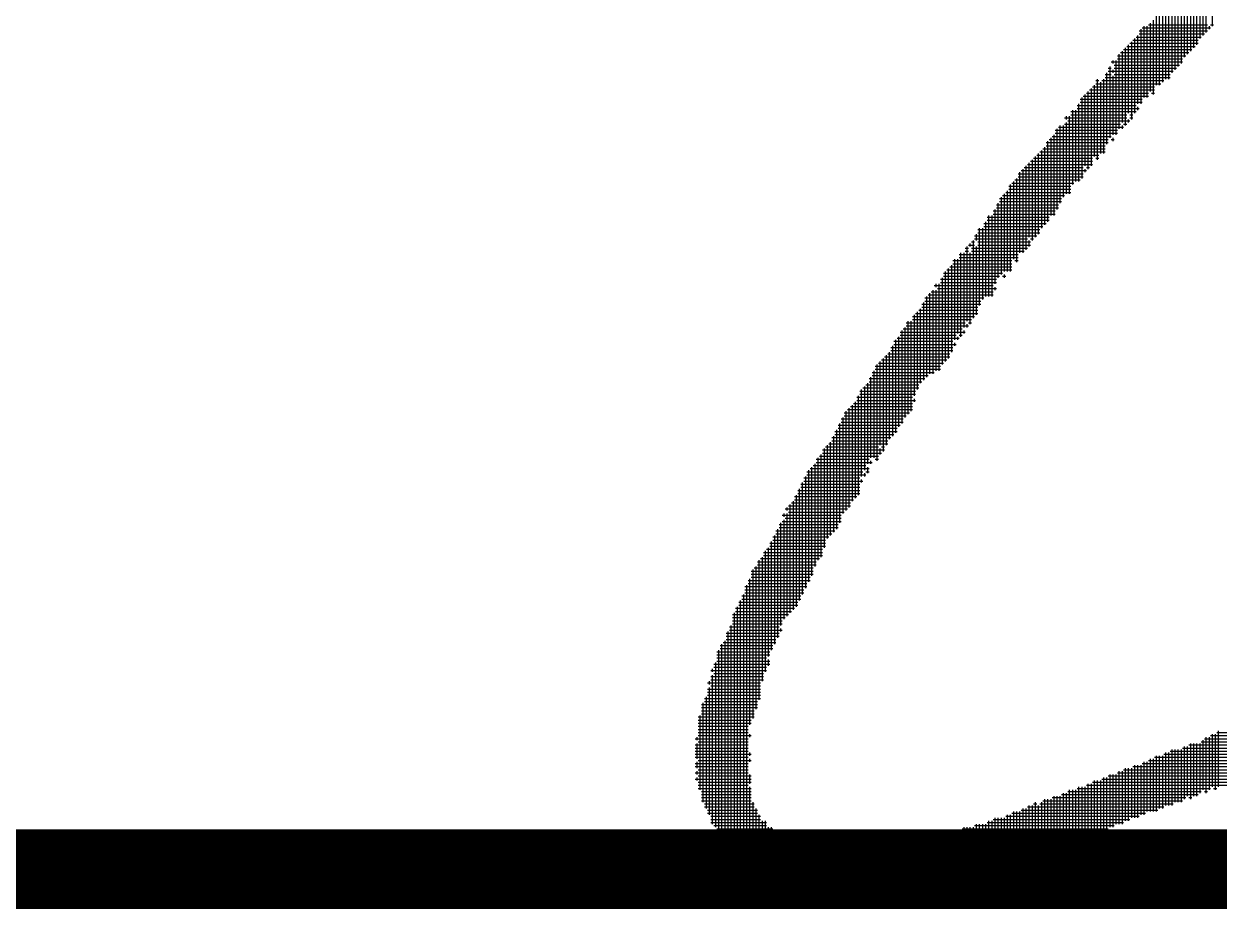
# Model space of a CAD drawing. Header units: feet. Extents: x 0 to 504600, y 0 to 356400.
# Drawn here: x 341419 to 343216, y 15540 to 16870 of the extents above; entities that cross this region are included whole.
import ezdxf
from ezdxf.enums import TextEntityAlignment as Align

# ---------------------------------------------------------------- set-up
doc = ezdxf.new("R2010")
doc.units = ezdxf.units.FT
doc.header["$LTSCALE"] = 600
doc.header["$MEASUREMENT"] = 0
for name, color, linetype in [('CX-BORD', 3, 'CONTINUOUS'), ('CX-BORD-LIN1', 4, 'CONTINUOUS'), ('CX-BORD-LIN2', 3, 'CONTINUOUS'), ('CX-BORD-TEX2', 7, 'CONTINUOUS'), ('CX-BORD-TEX3', 6, 'CONTINUOUS'), ('CX-COMM', 3, 'CONTINUOUS')]:
    doc.layers.add(name, color=color, linetype=linetype)
doc.styles.add('TB_TEXT', font='')
doc.styles.add('TB_WBTXT', font='')
doc.styles.add('TB_WMTXT', font='')
doc.styles.get('TB_TEXT').set_extended_font_data('DotumChe')
doc.styles.get('TB_WBTXT').set_extended_font_data('Dotum')
doc.styles.get('TB_WMTXT').set_extended_font_data('DotumChe')

# ---------------------------------------------------------------- blocks, each defined once
blk = doc.blocks.new('CXBLKA1')
at = {"layer": 'CX-BORD-LIN1', "const_width": 0.2}
blk.add_lwpolyline([(558, 6), (270, 6)], dxfattribs=at)
at = {"layer": 'CX-BORD-LIN1', "style": 'TB_TEXT'}
for tag, p in [('TR_RCON5', (342.3033, 33)), ('TR_RCON4', (342.3033, 27)), ('TR_RCON3', (342.3033, 21)), ('TR_RCON2', (342.3033, 15)), ('TR_RCON1', (342.3033, 9))]:
    blk.add_attdef(tag, text='', height=3.5, dxfattribs=at).set_placement(p, align=Align.MIDDLE_LEFT)
for tag, height, p in [('TR_DGN5', 3.5, (451.1185, 33)), ('TR_CHK5', 3.5, (491.1185, 33)), ('TR_RDAT5', 3.5, (317.5, 33)), ('TR_APP5', 3.5, (531.1185, 33)), ('TR_RNUM5', 3, (285.1051, 32.6366)), ('TR_DGN4', 3.5, (451.1185, 27)), ('TR_CHK4', 3.5, (491.1185, 27)), ('TR_RDAT4', 3.5, (317.5, 27)), ('TR_APP4', 3.5, (531.1185, 27)), ('TR_RNUM4', 3, (285.1051, 26.6366)), ('TR_DGN3', 3.5, (451.1185, 21)), ('TR_CHK3', 3.5, (491.1185, 21)), ('TR_RDAT3', 3.5, (317.5, 21)), ('TR_APP3', 3.5, (531.1185, 21)), ('TR_RNUM3', 3, (285.1051, 20.6366)), ('TR_DGN2', 3.5, (451.1185, 15)), ('TR_CHK2', 3.5, (491.1185, 15)), ('TR_RDAT2', 3.5, (317.5, 15)), ('TR_APP2', 3.5, (531.1185, 15)), ('TR_RNUM2', 3, (285.1051, 14.6366)), ('TR_DGN1', 3.5, (451.1185, 9)), ('TR_CHK1', 3.5, (491.1185, 9)), ('TR_RDAT1', 3.5, (317.5, 9)), ('TR_APP1', 3.5, (531.1185, 9)), ('TR_RNUM1', 3, (285.1051, 8.6366))]:
    blk.add_attdef(tag, text='', height=height, dxfattribs=at).set_placement(p, align=Align.MIDDLE_CENTER)
at = {"layer": 'CX-BORD-LIN2', "style": 'TB_TEXT'}
blk.add_attdef('TD_VERSION', text='', height=3, rotation=90, dxfattribs=at).set_placement((800.5, 48.0149), align=Align.MIDDLE_CENTER)
at = {"layer": 'CX-BORD-TEX2', "style": 'TB_WMTXT'}
for tag, height, p in [('TB_CNAME', 5, (15.3448, 531.8324)), ('TB_CSCOP', 4, (16.6346, 523.8324))]:
    blk.add_attdef(tag, text='', height=height, dxfattribs=at).set_placement(p, align=Align.BOTTOM_LEFT)
at = {"layer": 'CX-BORD-TEX2', "style": 'TB_WBTXT'}
for tag, height, p in [('TB_MTITIL', 10, (398, 533.3264)), ('TB_STITL', 7, (398, 518.3264))]:
    blk.add_attdef(tag, text='', height=height, dxfattribs=at).set_placement(p, align=Align.MIDDLE_CENTER)
at = {"layer": 'CX-BORD-TEX3', "style": 'TB_TEXT'}
for tag, height, p in [('TD_LNDST', 4.5, (215, 31.5)), ('TD_DSECT', 4.5, (605.5, 31.5)), ('TD_DDIST', 4.5, (654.5, 31.5)), ('TD_DNAME_TOP', 4.5, (755, 27.957)), ('TD_CSECT', 4.5, (605.5, 22.5)), ('TD_CDIST', 4.5, (654.5, 22.5)), ('TD_DNAME_MAIN', 4.5, (755, 21.4731)), ('TD_DNAME_BOT', 3, (755, 15.2489)), ('TD_HSCAL', 4.5, (620.8841, 13.7484)), ('TD_VSCAL', 4.5, (656.8615, 13.7484)), ('TD_CCOMP', 4.5, (215, 13.5927)), ('TD_CSTEP', 4.5, (250.744, 5.125)), ('TD_FIELD', 4.5, (180, 5.125)), ('TD_DWGNO', 4.5, (755, 5.0017)), ('TD_DWGCODE', 4.5, (637, 4.7908))]:
    blk.add_attdef(tag, text='', height=height, dxfattribs=at).set_placement(p, align=Align.MIDDLE_CENTER)
for tag, height, width, p in [('TD_DCOMP', 4.5, 0.95, (215, 22.5875)), ('TD_CNAME', 5, 0.78, (65, 7.5956))]:
    blk.add_attdef(tag, text='', height=height, dxfattribs=dict(at, width=width)).set_placement(p, align=Align.MIDDLE_CENTER)

msp = doc.modelspace()

# ---------------------------------------------------------------- linework, layer by layer
at = {"layer": 'CX-COMM'}
for p, q in [((343205.1, 16978.8), (343205.1, 16866.9)), ((343191.1, 16960.2), (343191.1, 16852.9)), ((343195.7, 16964.8), (343195.7, 16857.5)), ((343177.1, 16946.2), (343177.1, 16834.2)), ((343181.7, 16946.2), (343181.7, 16838.9)), ((343186.4, 16950.8), (343186.4, 16848.2)), ((343158.4, 16922.8), (343158.4, 16810.9)), ((343163.1, 16927.5), (343163.1, 16820.2)), ((343167.7, 16936.8), (343167.7, 16824.9)), ((343172.4, 16936.8), (343172.4, 16829.5)), ((343139.7, 16908.8), (343139.7, 16787.5)), ((343144.4, 16913.5), (343144.4, 16796.9)), ((343149.1, 16918.2), (343149.1, 16801.5)), ((343153.7, 16918.2), (343153.7, 16806.2)), ((343121.1, 16885.5), (343121.1, 16778.2)), ((343125.7, 16890.2), (343125.7, 16778.2)), ((343130.4, 16899.5), (343130.4, 16782.9)), ((343135.1, 16899.5), (343135.1, 16787.5)), ((343102.4, 16866.9), (343102.4, 16759.5)), ((343107.1, 16866.9), (343107.1, 16759.5)), ((343109.4, 16869.2), (343198.1, 16869.2)), ((343111.8, 16871.5), (343111.8, 16768.9)), ((343116.4, 16876.2), (343116.4, 16764.2)), ((343200.4, 16866.9), (343200.4, 16862.2)), ((343202.7, 16869.2), (343207.4, 16869.2)), ((343090.8, 16850.5), (343188.7, 16850.5)), ((343093.1, 16852.9), (343093.1, 16750.2)), ((343095.4, 16859.9), (343198.1, 16859.9)), ((343095.4, 16855.2), (343193.4, 16855.2)), ((343097.8, 16862.2), (343097.8, 16750.2)), ((343100.1, 16864.5), (343202.7, 16864.5)), ((343072.1, 16831.9), (343174.7, 16831.9)), ((343074.4, 16834.2), (343074.4, 16717.6)), ((343076.8, 16836.5), (343179.4, 16836.5)), ((343079.1, 16838.9), (343079.1, 16736.2)), ((343081.4, 16841.2), (343184.1, 16841.2)), ((343083.8, 16843.5), (343083.8, 16726.9)), ((343086.1, 16845.9), (343184.1, 16845.9)), ((343088.4, 16848.2), (343088.4, 16736.2)), ((343053.4, 16813.2), (343160.7, 16813.2)), ((343055.8, 16815.5), (343055.8, 16810.9)), ((343060.4, 16815.5), (343060.4, 16703.6)), ((343062.8, 16822.5), (343165.4, 16822.5)), ((343062.8, 16817.9), (343160.7, 16817.9)), ((343065.1, 16824.9), (343065.1, 16712.9)), ((343067.4, 16827.2), (343170.1, 16827.2)), ((343069.8, 16829.5), (343069.8, 16722.2)), ((343046.4, 16796.9), (343046.4, 16689.6)), ((343048.8, 16803.9), (343053.4, 16803.9)), ((343048.8, 16799.2), (343146.7, 16799.2)), ((343051.1, 16806.2), (343051.1, 16698.9)), ((343055.8, 16801.5), (343055.8, 16796.9)), ((343058.1, 16808.5), (343156.1, 16808.5)), ((343058.1, 16803.9), (343151.4, 16803.9)), ((343027.8, 16778.2), (343027.8, 16670.9)), ((343030.1, 16785.2), (343034.8, 16785.2)), ((343030.1, 16780.5), (343128.1, 16780.5)), ((343032.4, 16787.5), (343032.4, 16666.2)), ((343037.1, 16782.9), (343037.1, 16675.6)), ((343039.4, 16785.2), (343132.7, 16785.2)), ((343041.8, 16787.5), (343041.8, 16675.6)), ((343044.1, 16794.5), (343053.4, 16794.5)), ((343044.1, 16789.9), (343142.1, 16789.9)), ((343055.8, 16792.2), (343055.8, 16703.6)), ((343058.1, 16794.5), (343142.1, 16794.5)), ((343009.1, 16759.5), (343009.1, 16638.2)), ((343011.4, 16761.9), (343109.4, 16761.9)), ((343013.8, 16764.2), (343013.8, 16656.9)), ((343016.1, 16766.5), (343109.4, 16766.5)), ((343018.4, 16768.9), (343018.4, 16652.2)), ((343020.8, 16771.2), (343118.7, 16771.2)), ((343023.1, 16773.5), (343023.1, 16656.9)), ((343025.4, 16775.9), (343118.7, 16775.9)), ((343114.1, 16766.5), (343118.7, 16766.5)), ((343002.1, 16747.9), (343090.8, 16747.9)), ((343002.1, 16743.2), (343095.4, 16743.2)), ((343004.4, 16750.2), (343004.4, 16633.6)), ((343006.8, 16757.2), (343100.1, 16757.2)), ((343006.8, 16752.5), (343100.1, 16752.5)), ((343093.1, 16745.5), (343093.1, 16740.9)), ((342983.4, 16729.2), (343076.8, 16729.2)), ((342985.8, 16731.5), (342985.8, 16726.9)), ((342988.1, 16724.6), (343081.4, 16724.6)), ((342990.4, 16731.5), (342990.4, 16614.9)), ((342992.8, 16738.5), (343090.8, 16738.5)), ((342992.8, 16733.9), (343076.8, 16733.9)), ((342995.1, 16740.9), (342995.1, 16628.9)), ((342999.8, 16740.9), (342999.8, 16633.6)), ((343079.1, 16726.9), (343079.1, 16722.2)), ((343081.4, 16733.9), (343086.1, 16733.9)), ((343081.4, 16729.2), (343086.1, 16729.2)), ((342969.4, 16710.6), (343062.8, 16710.6)), ((342969.4, 16705.9), (343062.8, 16705.9)), ((342971.8, 16712.9), (342971.8, 16591.6)), ((342974.1, 16715.2), (343072.1, 16715.2)), ((342976.4, 16717.6), (342976.4, 16600.9)), ((342981.1, 16717.6), (342981.1, 16610.2)), ((342983.4, 16719.9), (343067.4, 16719.9)), ((342985.8, 16722.2), (342985.8, 16614.9)), ((343069.8, 16717.6), (343069.8, 16712.9)), ((343072.1, 16719.9), (343076.8, 16719.9)), ((342955.5, 16691.9), (343048.8, 16691.9)), ((342955.5, 16687.2), (343044.1, 16687.2)), ((342957.8, 16694.2), (342957.8, 16572.9)), ((342960.1, 16696.6), (343048.8, 16696.6)), ((342962.5, 16698.9), (342962.5, 16582.3)), ((342964.8, 16701.2), (343053.4, 16701.2)), ((342967.1, 16703.6), (342967.1, 16582.3)), ((343053.4, 16696.6), (343058.1, 16696.6)), ((343055.8, 16698.9), (343055.8, 16694.2)), ((342939.1, 16670.9), (342939.1, 16549.6)), ((342941.5, 16673.2), (343034.8, 16673.2)), ((342943.8, 16675.6), (342943.8, 16554.3)), ((342946.1, 16677.9), (343044.1, 16677.9)), ((342948.5, 16680.2), (342948.5, 16563.6)), ((342950.8, 16682.6), (343044.1, 16682.6)), ((342953.1, 16684.9), (342953.1, 16568.3)), ((342920.5, 16652.2), (342920.5, 16526.3)), ((342922.8, 16654.6), (343011.4, 16654.6)), ((342925.1, 16656.9), (342925.1, 16530.9)), ((342927.5, 16659.2), (343025.4, 16659.2)), ((342929.8, 16661.6), (342929.8, 16549.6)), ((342932.1, 16663.9), (343025.4, 16663.9)), ((342934.5, 16666.2), (342934.5, 16544.9)), ((342936.8, 16668.6), (343025.4, 16668.6)), ((343013.8, 16652.2), (343013.8, 16647.6)), ((343016.1, 16654.6), (343020.8, 16654.6)), ((343030.1, 16668.6), (343034.8, 16668.6)), ((342906.5, 16633.6), (342906.5, 16516.9)), ((342908.8, 16635.9), (343006.8, 16635.9)), ((342911.1, 16638.2), (342911.1, 16512.3)), ((342913.5, 16645.2), (343011.4, 16645.2)), ((342913.5, 16640.6), (343011.4, 16640.6)), ((342915.8, 16647.6), (342915.8, 16526.3)), ((342918.1, 16649.9), (343016.1, 16649.9)), ((342894.8, 16617.2), (342992.8, 16617.2)), ((342897.1, 16619.6), (342897.1, 16498.3)), ((342899.5, 16626.6), (342992.8, 16626.6)), ((342899.5, 16621.9), (342992.8, 16621.9)), ((342901.8, 16628.9), (342901.8, 16498.3)), ((342904.1, 16631.2), (342997.4, 16631.2)), ((342880.8, 16598.6), (342974.1, 16598.6)), ((342883.1, 16600.9), (342883.1, 16488.9)), ((342885.5, 16607.9), (342978.8, 16607.9)), ((342885.5, 16603.2), (342978.8, 16603.2)), ((342887.8, 16610.2), (342887.8, 16493.6)), ((342890.1, 16612.6), (342983.4, 16612.6)), ((342892.5, 16614.9), (342892.5, 16498.3)), ((342866.8, 16579.9), (342960.1, 16579.9)), ((342869.1, 16582.3), (342869.1, 16460.9)), ((342873.8, 16582.3), (342873.8, 16460.9)), ((342876.1, 16589.2), (342969.4, 16589.2)), ((342876.1, 16584.6), (342969.4, 16584.6)), ((342878.5, 16591.6), (342878.5, 16479.6)), ((342880.8, 16593.9), (342974.1, 16593.9)), ((342855.1, 16563.6), (342855.1, 16446.9)), ((342859.8, 16563.6), (342859.8, 16456.3)), ((342862.1, 16570.6), (342955.5, 16570.6)), ((342862.1, 16565.9), (342950.8, 16565.9)), ((342864.5, 16572.9), (342864.5, 16460.9)), ((342866.8, 16575.3), (342960.1, 16575.3)), ((342845.8, 16544.9), (342845.8, 16428.3)), ((342848.1, 16551.9), (342941.5, 16551.9)), ((342848.1, 16547.3), (342927.5, 16547.3)), ((342850.5, 16554.3), (342850.5, 16544.9)), ((342852.8, 16561.3), (342946.1, 16561.3)), ((342852.8, 16556.6), (342946.1, 16556.6)), ((342929.8, 16544.9), (342929.8, 16535.6)), ((342932.1, 16547.3), (342936.8, 16547.3)), ((342827.1, 16526.3), (342827.1, 16400.3)), ((342831.8, 16526.3), (342831.8, 16414.3)), ((342834.1, 16533.3), (342838.8, 16533.3)), ((342834.1, 16528.6), (342838.8, 16528.6)), ((342836.5, 16535.6), (342836.5, 16423.6)), ((342838.8, 16537.9), (342848.1, 16537.9)), ((342841.1, 16540.3), (342841.1, 16535.6)), ((342841.1, 16526.3), (342841.1, 16419)), ((342843.5, 16542.6), (342848.1, 16542.6)), ((342843.5, 16533.3), (342927.5, 16533.3)), ((342843.5, 16528.6), (342922.8, 16528.6)), ((342850.5, 16535.6), (342850.5, 16433)), ((342852.8, 16542.6), (342932.1, 16542.6)), ((342852.8, 16537.9), (342932.1, 16537.9)), ((342813.2, 16507.6), (342813.2, 16377)), ((342815.5, 16514.6), (342904.1, 16514.6)), ((342815.5, 16509.9), (342904.1, 16509.9)), ((342817.8, 16516.9), (342817.8, 16395.6)), ((342822.5, 16516.9), (342822.5, 16405)), ((342824.8, 16523.9), (342913.5, 16523.9)), ((342824.8, 16519.3), (342913.5, 16519.3)), ((342908.8, 16514.6), (342913.5, 16514.6)), ((342801.5, 16495.9), (342890.1, 16495.9)), ((342801.5, 16491.3), (342885.5, 16491.3)), ((342803.8, 16498.3), (342803.8, 16363)), ((342806.2, 16500.6), (342904.1, 16500.6)), ((342808.5, 16502.9), (342808.5, 16367.6)), ((342810.8, 16505.3), (342904.1, 16505.3)), ((342890.1, 16491.3), (342894.8, 16491.3)), ((342892.5, 16493.6), (342892.5, 16488.9)), ((342787.5, 16477.3), (342876.1, 16477.3)), ((342789.8, 16479.6), (342789.8, 16474.9)), ((342792.2, 16472.6), (342880.8, 16472.6)), ((342794.5, 16479.6), (342794.5, 16349)), ((342796.8, 16486.6), (342880.8, 16486.6)), ((342796.8, 16481.9), (342880.8, 16481.9)), ((342799.2, 16488.9), (342799.2, 16358.3)), ((342878.5, 16474.9), (342878.5, 16470.3)), ((342773.5, 16458.6), (342862.1, 16458.6)), ((342773.5, 16453.9), (342857.5, 16453.9)), ((342775.8, 16460.9), (342775.8, 16339.6)), ((342778.2, 16463.3), (342876.1, 16463.3)), ((342780.5, 16465.6), (342780.5, 16344.3)), ((342782.8, 16467.9), (342876.1, 16467.9)), ((342785.2, 16470.3), (342785.2, 16344.3)), ((342789.8, 16470.3), (342789.8, 16349)), ((342761.8, 16437.6), (342761.8, 16321)), ((342764.2, 16439.9), (342852.8, 16439.9)), ((342766.5, 16442.3), (342766.5, 16330.3)), ((342768.8, 16449.3), (342857.5, 16449.3)), ((342768.8, 16444.6), (342852.8, 16444.6)), ((342771.2, 16451.6), (342771.2, 16335)), ((342745.5, 16421.3), (342834.1, 16421.3)), ((342747.8, 16423.6), (342747.8, 16283.7)), ((342752.5, 16423.6), (342752.5, 16288.3)), ((342754.8, 16430.6), (342848.1, 16430.6)), ((342754.8, 16426), (342843.5, 16426)), ((342757.2, 16433), (342757.2, 16311.6)), ((342759.5, 16435.3), (342852.8, 16435.3)), ((342836.5, 16419), (342836.5, 16414.3)), ((342838.8, 16421.3), (342843.5, 16421.3)), ((342733.8, 16400.3), (342733.8, 16265)), ((342736.2, 16407.3), (342834.1, 16407.3)), ((342736.2, 16402.6), (342820.2, 16402.6)), ((342738.5, 16409.6), (342738.5, 16269.7)), ((342740.8, 16412), (342829.5, 16412)), ((342743.2, 16414.3), (342743.2, 16279)), ((342745.5, 16416.6), (342838.8, 16416.6)), ((342822.5, 16400.3), (342822.5, 16395.6)), ((342824.8, 16402.6), (342829.5, 16402.6)), ((342831.8, 16409.6), (342831.8, 16405)), ((342722.2, 16384), (342815.5, 16384)), ((342724.5, 16386.3), (342724.5, 16251)), ((342726.8, 16393.3), (342815.5, 16393.3)), ((342726.8, 16388.6), (342820.2, 16388.6)), ((342729.2, 16395.6), (342729.2, 16255.7)), ((342731.5, 16398), (342824.8, 16398)), ((342817.8, 16391), (342817.8, 16386.3)), ((342708.2, 16365.3), (342806.2, 16365.3)), ((342710.5, 16367.6), (342710.5, 16227.7)), ((342712.8, 16370), (342810.8, 16370)), ((342715.2, 16372.3), (342715.2, 16237)), ((342717.5, 16374.6), (342810.8, 16374.6)), ((342719.8, 16377), (342719.8, 16246.3)), ((342722.2, 16379.3), (342815.5, 16379.3)), ((342694.2, 16346.6), (342787.5, 16346.6)), ((342696.5, 16349), (342696.5, 16218.3)), ((342698.8, 16356), (342796.8, 16356)), ((342698.8, 16351.3), (342796.8, 16351.3)), ((342701.2, 16358.3), (342701.2, 16213.7)), ((342703.5, 16360.6), (342801.5, 16360.6)), ((342705.8, 16363), (342705.8, 16237)), ((342684.8, 16328), (342764.2, 16328)), ((342687.2, 16330.3), (342687.2, 16209)), ((342689.5, 16337.3), (342773.5, 16337.3)), ((342689.5, 16332.6), (342768.8, 16332.6)), ((342691.8, 16339.6), (342691.8, 16218.3)), ((342694.2, 16342), (342778.2, 16342)), ((342673.2, 16311.6), (342673.2, 16162.3)), ((342675.5, 16318.6), (342759.5, 16318.6)), ((342675.5, 16314), (342759.5, 16314)), ((342677.8, 16321), (342677.8, 16190.3)), ((342680.2, 16323.3), (342764.2, 16323.3)), ((342682.5, 16325.6), (342682.5, 16199.7)), ((342659.2, 16293), (342659.2, 16143.7)), ((342661.5, 16295.3), (342754.8, 16295.3)), ((342663.9, 16297.6), (342663.9, 16153)), ((342666.2, 16300), (342754.8, 16300)), ((342668.5, 16302.3), (342668.5, 16157.7)), ((342670.9, 16309.3), (342754.8, 16309.3)), ((342670.9, 16304.6), (342759.5, 16304.6)), ((342757.2, 16307), (342757.2, 16302.3)), ((342647.5, 16276.7), (342740.8, 16276.7)), ((342649.9, 16279), (342649.9, 16134.4)), ((342652.2, 16286), (342750.2, 16286)), ((342652.2, 16281.3), (342745.5, 16281.3)), ((342654.5, 16288.3), (342654.5, 16139)), ((342656.9, 16290.7), (342754.8, 16290.7)), ((342638.2, 16258), (342731.5, 16258)), ((342640.5, 16260.3), (342640.5, 16111)), ((342642.9, 16267.3), (342736.2, 16267.3)), ((342642.9, 16262.7), (342731.5, 16262.7)), ((342645.2, 16269.7), (342645.2, 16120.4)), ((342647.5, 16272), (342740.8, 16272)), ((342628.9, 16239.3), (342717.5, 16239.3)), ((342631.2, 16241.7), (342631.2, 16101.7)), ((342633.5, 16248.7), (342722.2, 16248.7)), ((342633.5, 16244), (342717.5, 16244)), ((342635.9, 16251), (342635.9, 16106.4)), ((342638.2, 16253.3), (342726.8, 16253.3)), ((342614.9, 16220.7), (342703.5, 16220.7)), ((342617.2, 16223), (342617.2, 16069)), ((342619.5, 16230), (342712.8, 16230)), ((342619.5, 16225.3), (342708.2, 16225.3)), ((342621.9, 16232.3), (342621.9, 16083)), ((342624.2, 16234.7), (342703.5, 16234.7)), ((342626.5, 16237), (342626.5, 16097)), ((342705.8, 16232.3), (342705.8, 16223)), ((342708.2, 16234.7), (342712.8, 16234.7)), ((342603.2, 16204.3), (342603.2, 16041)), ((342605.5, 16206.7), (342684.8, 16206.7)), ((342607.9, 16209), (342607.9, 16055)), ((342610.2, 16216), (342689.5, 16216)), ((342610.2, 16211.3), (342694.2, 16211.3)), ((342612.5, 16218.3), (342612.5, 16064.4)), ((342687.2, 16204.3), (342687.2, 16195)), ((342691.8, 16213.7), (342691.8, 16209)), ((342698.8, 16216), (342703.5, 16216)), ((342591.5, 16188), (342675.5, 16188)), ((342593.9, 16190.3), (342593.9, 16022.4)), ((342596.2, 16197.3), (342680.2, 16197.3)), ((342596.2, 16192.7), (342684.8, 16192.7)), ((342598.5, 16199.7), (342598.5, 16031.7)), ((342600.9, 16202), (342689.5, 16202)), ((342677.8, 16185.7), (342677.8, 16181)), ((342682.5, 16195), (342682.5, 16190.3)), ((342684.8, 16197.3), (342689.5, 16197.3)), ((342582.2, 16169.3), (342675.5, 16169.3)), ((342584.5, 16171.7), (342584.5, 16003.7)), ((342586.9, 16178.7), (342675.5, 16178.7)), ((342586.9, 16174), (342675.5, 16174)), ((342589.2, 16181), (342589.2, 16013)), ((342591.5, 16183.3), (342680.2, 16183.3)), ((342570.5, 16148.3), (342570.5, 15985.1)), ((342572.9, 16150.7), (342661.5, 16150.7)), ((342575.2, 16153), (342575.2, 15989.7)), ((342577.5, 16160), (342670.9, 16160)), ((342577.5, 16155.3), (342666.2, 16155.3)), ((342579.9, 16162.3), (342579.9, 15994.4)), ((342582.2, 16164.7), (342675.5, 16164.7)), ((342558.9, 16132), (342647.5, 16132)), ((342561.2, 16134.4), (342561.2, 16129.7)), ((342563.5, 16141.4), (342656.9, 16141.4)), ((342565.9, 16143.7), (342565.9, 16139)), ((342565.9, 16134.4), (342565.9, 15980.4)), ((342568.2, 16146), (342661.5, 16146)), ((342568.2, 16136.7), (342652.2, 16136.7)), ((342554.2, 16118), (342642.9, 16118)), ((342554.2, 16113.4), (342642.9, 16113.4)), ((342556.5, 16120.4), (342556.5, 15966.4)), ((342558.9, 16122.7), (342647.5, 16122.7)), ((342561.2, 16125), (342561.2, 15975.7)), ((342563.5, 16127.4), (342647.5, 16127.4)), ((342544.9, 16099.4), (342628.9, 16099.4)), ((342544.9, 16094.7), (342624.2, 16094.7)), ((342547.2, 16101.7), (342547.2, 15938.4)), ((342549.5, 16108.7), (342638.2, 16108.7)), ((342549.5, 16104), (342633.5, 16104)), ((342551.9, 16111), (342551.9, 15947.7)), ((342533.2, 16078.4), (342533.2, 15896.4)), ((342535.5, 16080.7), (342619.5, 16080.7)), ((342537.9, 16083), (342537.9, 15919.7)), ((342540.2, 16090), (342624.2, 16090)), ((342540.2, 16085.4), (342624.2, 16085.4)), ((342542.5, 16092.4), (342542.5, 15929.1)), ((342521.6, 16062), (342610.2, 16062)), ((342523.9, 16064.4), (342523.9, 15854.4)), ((342526.2, 16066.7), (342614.9, 16066.7)), ((342528.6, 16069), (342528.6, 15882.4)), ((342530.9, 16076), (342619.5, 16076)), ((342530.9, 16071.4), (342619.5, 16071.4)), ((342512.2, 16048), (342605.5, 16048)), ((342512.2, 16043.4), (342605.5, 16043.4)), ((342514.6, 16050.4), (342514.6, 15826.4)), ((342516.9, 16052.7), (342605.5, 16052.7)), ((342519.2, 16055), (342519.2, 15840.4)), ((342521.6, 16057.4), (342610.2, 16057.4)), ((342502.9, 16024.7), (342596.2, 16024.7)), ((342505.2, 16027), (342505.2, 15621.1)), ((342507.6, 16034), (342600.9, 16034)), ((342507.6, 16029.4), (342596.2, 16029.4)), ((342509.9, 16036.4), (342509.9, 15817.1)), ((342512.2, 16038.7), (342600.9, 16038.7)), ((342498.2, 16010.7), (342586.9, 16010.7)), ((342498.2, 16006), (342586.9, 16006)), ((342500.6, 16013), (342500.6, 15625.8)), ((342502.9, 16020), (342591.5, 16020)), ((342502.9, 16015.4), (342591.5, 16015.4)), ((342488.9, 15992.1), (342577.5, 15992.1)), ((342488.9, 15987.4), (342572.9, 15987.4)), ((342491.2, 15994.4), (342491.2, 15630.5)), ((342493.6, 16001.4), (342582.2, 16001.4)), ((342493.6, 15996.7), (342582.2, 15996.7)), ((342495.9, 16003.7), (342495.9, 15630.5)), ((342484.2, 15982.7), (342568.2, 15982.7)), ((342484.2, 15978.1), (342563.5, 15978.1)), ((342484.2, 15973.4), (342558.9, 15973.4)), ((342484.2, 15968.7), (342558.9, 15968.7)), ((342486.6, 15985.1), (342486.6, 15635.1)), ((342474.9, 15954.7), (342554.2, 15954.7)), ((342477.2, 15957.1), (342477.2, 15644.5)), ((342479.6, 15964.1), (342554.2, 15964.1)), ((342479.6, 15959.4), (342558.9, 15959.4)), ((342481.9, 15966.4), (342481.9, 15639.8)), ((342556.5, 15961.7), (342556.5, 15957.1)), ((342465.6, 15936.1), (342544.9, 15936.1)), ((342467.9, 15938.4), (342467.9, 15653.8)), ((342470.2, 15940.7), (342549.5, 15940.7)), ((342472.6, 15943.1), (342472.6, 15644.5)), ((342474.9, 15950.1), (342554.2, 15950.1)), ((342474.9, 15945.4), (342549.5, 15945.4)), ((342460.9, 15926.7), (342540.2, 15926.7)), ((342460.9, 15922.1), (342540.2, 15922.1)), ((342460.9, 15917.4), (342535.5, 15917.4)), ((342463.2, 15929.1), (342463.2, 15658.5)), ((342465.6, 15931.4), (342544.9, 15931.4)), ((342537.9, 15915.1), (342537.9, 15905.7)), ((342451.6, 15898.7), (342535.5, 15898.7)), ((342453.9, 15901.1), (342453.9, 15896.4)), ((342456.2, 15908.1), (342540.2, 15908.1)), ((342456.2, 15903.4), (342535.5, 15903.4)), ((342458.6, 15910.4), (342458.6, 15663.1)), ((342460.9, 15912.7), (342540.2, 15912.7)), ((342446.9, 15880.1), (342526.2, 15880.1)), ((342449.2, 15882.4), (342449.2, 15877.7)), ((342451.6, 15889.4), (342530.9, 15889.4)), ((342451.6, 15884.7), (342530.9, 15884.7)), ((342453.9, 15891.7), (342453.9, 15667.8)), ((342456.2, 15894.1), (342530.9, 15894.1)), ((342446.9, 15870.7), (342526.2, 15870.7)), ((342446.9, 15866.1), (342526.2, 15866.1)), ((342446.9, 15861.4), (342526.2, 15861.4)), ((342449.2, 15873.1), (342449.2, 15681.8)), ((342451.6, 15875.4), (342526.2, 15875.4)), ((342437.6, 15847.4), (342521.6, 15847.4)), ((342439.9, 15849.8), (342439.9, 15700.5)), ((342442.2, 15856.7), (342526.2, 15856.7)), ((342442.2, 15852.1), (342521.6, 15852.1)), ((342444.6, 15859.1), (342444.6, 15691.1)), ((342432.9, 15828.8), (342516.9, 15828.8)), ((342435.2, 15831.1), (342435.2, 15719.1)), ((342437.6, 15842.8), (342521.6, 15842.8)), ((342437.6, 15838.1), (342516.9, 15838.1)), ((342437.6, 15833.4), (342516.9, 15833.4)), ((342432.9, 15824.1), (342512.2, 15824.1)), ((342432.9, 15819.4), (342512.2, 15819.4)), ((342432.9, 15814.8), (342507.6, 15814.8)), ((342432.9, 15810.1), (342507.6, 15810.1)), ((343214.4, 15807.8), (343214.4, 15723.8)), ((342428.2, 15796.1), (342507.6, 15796.1)), ((342430.6, 15798.4), (342430.6, 15793.8)), ((342430.6, 15789.1), (342430.6, 15765.8)), ((342432.9, 15805.4), (342507.6, 15805.4)), ((342432.9, 15800.8), (342512.2, 15800.8)), ((342432.9, 15791.4), (342507.6, 15791.4)), ((342509.9, 15803.1), (342509.9, 15798.4)), ((343172.4, 15789.1), (343172.4, 15705.1)), ((343177.1, 15789.1), (343177.1, 15709.8)), ((343181.7, 15789.1), (343181.7, 15709.8)), ((343186.4, 15789.1), (343186.4, 15714.4)), ((343188.7, 15791.4), (343370.7, 15791.4)), ((343191.1, 15793.8), (343191.1, 15719.1)), ((343193.4, 15796.1), (343380, 15796.1)), ((343195.7, 15798.4), (343195.7, 15714.4)), ((343200.4, 15798.4), (343200.4, 15719.1)), ((343202.7, 15800.8), (343389.4, 15800.8)), ((343205.1, 15803.1), (343205.1, 15723.8)), ((343209.7, 15803.1), (343209.7, 15719.1)), ((343212.1, 15805.4), (343398.7, 15805.4)), ((342428.2, 15786.8), (342507.6, 15786.8)), ((342428.2, 15782.1), (342507.6, 15782.1)), ((342428.2, 15777.4), (342507.6, 15777.4)), ((342428.2, 15772.8), (342512.2, 15772.8)), ((342509.9, 15775.1), (342509.9, 15770.4)), ((343132.7, 15772.8), (343338, 15772.8)), ((343135.1, 15775.1), (343135.1, 15695.8)), ((343139.7, 15775.1), (343139.7, 15695.8)), ((343142.1, 15777.4), (343347.4, 15777.4)), ((343144.4, 15779.8), (343144.4, 15695.8)), ((343149.1, 15779.8), (343149.1, 15700.5)), ((343153.7, 15779.8), (343153.7, 15700.5)), ((343158.4, 15779.8), (343158.4, 15700.5)), ((343160.7, 15782.1), (343356.7, 15782.1)), ((343163.1, 15784.4), (343163.1, 15705.1)), ((343167.7, 15784.4), (343167.7, 15709.8)), ((343170.1, 15786.8), (343361.4, 15786.8)), ((342428.2, 15768.1), (342507.6, 15768.1)), ((342428.2, 15758.8), (342507.6, 15758.8)), ((342428.2, 15754.1), (342507.6, 15754.1)), ((342430.6, 15761.1), (342430.6, 15751.8)), ((342432.9, 15763.4), (342512.2, 15763.4)), ((342509.9, 15765.8), (342509.9, 15761.1)), ((343086.1, 15754.1), (343286.7, 15754.1)), ((343088.4, 15756.4), (343088.4, 15677.1)), ((343093.1, 15756.4), (343093.1, 15677.1)), ((343097.8, 15756.4), (343097.8, 15681.8)), ((343100.1, 15758.8), (343291.4, 15758.8)), ((343102.4, 15761.1), (343102.4, 15681.8)), ((343107.1, 15761.1), (343107.1, 15686.5)), ((343109.4, 15763.4), (343305.4, 15763.4)), ((343111.8, 15765.8), (343111.8, 15686.5)), ((343116.4, 15765.8), (343116.4, 15686.5)), ((343118.7, 15768.1), (343314.7, 15768.1)), ((343121.1, 15770.4), (343121.1, 15686.5)), ((343125.7, 15770.4), (343125.7, 15691.1)), ((343130.4, 15770.4), (343130.4, 15691.1)), ((342428.2, 15744.8), (342507.6, 15744.8)), ((342428.2, 15735.4), (342512.2, 15735.4)), ((342430.6, 15747.1), (342430.6, 15742.4)), ((342430.6, 15737.8), (342430.6, 15733.1)), ((342432.9, 15749.4), (342507.6, 15749.4)), ((342432.9, 15740.1), (342512.2, 15740.1)), ((342509.9, 15742.4), (342509.9, 15728.4)), ((343039.4, 15735.4), (343254.1, 15735.4)), ((343041.8, 15737.8), (343041.8, 15658.5)), ((343046.4, 15737.8), (343046.4, 15658.5)), ((343048.8, 15740.1), (343268, 15740.1)), ((343051.1, 15742.4), (343051.1, 15663.1)), ((343055.8, 15742.4), (343055.8, 15663.1)), ((343060.4, 15742.4), (343060.4, 15667.8)), ((343062.8, 15744.8), (343277.4, 15744.8)), ((343065.1, 15747.1), (343065.1, 15667.8)), ((343069.8, 15747.1), (343069.8, 15667.8)), ((343072.1, 15749.4), (343282, 15749.4)), ((343074.4, 15751.8), (343074.4, 15672.5)), ((343079.1, 15751.8), (343079.1, 15672.5)), ((343083.8, 15751.8), (343083.8, 15677.1)), ((342432.9, 15730.8), (342512.2, 15730.8)), ((342432.9, 15726.1), (342507.6, 15726.1)), ((342432.9, 15721.4), (342512.2, 15721.4)), ((342509.9, 15723.8), (342509.9, 15616.5)), ((342990.4, 15719.1), (342990.4, 15635.1)), ((342995.1, 15719.1), (342995.1, 15639.8)), ((342999.8, 15719.1), (342999.8, 15639.8)), ((343002.1, 15721.4), (343202.7, 15721.4)), ((343004.4, 15723.8), (343004.4, 15644.5)), ((343009.1, 15723.8), (343009.1, 15644.5)), ((343013.8, 15723.8), (343013.8, 15649.1)), ((343016.1, 15726.1), (343235.4, 15726.1)), ((343018.4, 15728.4), (343018.4, 15649.1)), ((343023.1, 15728.4), (343023.1, 15649.1)), ((343025.4, 15730.8), (343244.7, 15730.8)), ((343027.8, 15733.1), (343027.8, 15649.1)), ((343032.4, 15733.1), (343032.4, 15653.8)), ((343037.1, 15733.1), (343037.1, 15653.8)), ((343207.4, 15721.4), (343212.1, 15721.4)), ((342437.6, 15716.8), (342512.2, 15716.8)), ((342437.6, 15712.1), (342512.2, 15712.1)), ((342437.6, 15707.5), (342512.2, 15707.5)), ((342437.6, 15702.8), (342512.2, 15702.8)), ((342514.6, 15700.5), (342514.6, 15611.8)), ((342939.1, 15700.5), (342939.1, 15616.5)), ((342948.5, 15700.5), (342948.5, 15621.1)), ((342950.8, 15702.8), (343160.7, 15702.8)), ((342953.1, 15705.1), (342953.1, 15621.1)), ((342957.8, 15705.1), (342957.8, 15621.1)), ((342962.5, 15705.1), (342962.5, 15621.1)), ((342964.8, 15707.5), (343165.4, 15707.5)), ((342967.1, 15709.8), (342967.1, 15621.1)), ((342971.8, 15709.8), (342971.8, 15625.8)), ((342976.4, 15709.8), (342976.4, 15635.1)), ((342978.8, 15712.1), (343184.1, 15712.1)), ((342981.1, 15714.4), (342981.1, 15630.5)), ((342985.8, 15714.4), (342985.8, 15630.5)), ((342988.1, 15716.8), (343188.7, 15716.8)), ((343170.1, 15707.5), (343174.7, 15707.5)), ((343193.4, 15716.8), (343198.1, 15716.8)), ((342442.2, 15698.1), (342516.9, 15698.1)), ((342442.2, 15693.5), (342516.9, 15693.5)), ((342446.9, 15688.8), (342521.6, 15688.8)), ((342446.9, 15684.1), (342521.6, 15684.1)), ((342519.2, 15691.1), (342519.2, 15607.1)), ((342523.9, 15681.8), (342523.9, 15607.1)), ((342897.1, 15681.8), (342897.1, 15602.5)), ((342901.8, 15681.8), (342901.8, 15602.5)), ((342904.1, 15684.1), (343104.8, 15684.1)), ((342906.5, 15686.5), (342906.5, 15607.1)), ((342911.1, 15686.5), (342911.1, 15607.1)), ((342915.8, 15686.5), (342915.8, 15611.8)), ((342918.1, 15688.8), (343123.4, 15688.8)), ((342920.5, 15691.1), (342920.5, 15611.8)), ((342925.1, 15691.1), (342925.1, 15616.5)), ((342927.5, 15693.5), (343132.7, 15693.5)), ((342929.8, 15695.8), (342929.8, 15616.5)), ((342934.5, 15695.8), (342934.5, 15621.1)), ((342936.8, 15698.1), (342941.5, 15698.1)), ((342943.8, 15695.8), (342943.8, 15621.1)), ((342946.1, 15698.1), (343146.7, 15698.1)), ((342451.6, 15679.5), (342526.2, 15679.5)), ((342451.6, 15674.8), (342526.2, 15674.8)), ((342451.6, 15670.1), (342535.5, 15670.1)), ((342456.2, 15665.5), (342535.5, 15665.5)), ((342528.6, 15672.5), (342528.6, 15607.1)), ((342533.2, 15672.5), (342533.2, 15602.5)), ((342848.1, 15665.5), (343058.1, 15665.5)), ((342850.5, 15667.8), (342850.5, 15593.1)), ((342855.1, 15667.8), (342855.1, 15593.1)), ((342859.8, 15667.8), (342859.8, 15597.8)), ((342864.5, 15667.8), (342864.5, 15593.1)), ((342866.8, 15670.1), (343072.1, 15670.1)), ((342869.1, 15672.5), (342869.1, 15597.8)), ((342873.8, 15672.5), (342873.8, 15597.8)), ((342876.1, 15674.8), (343081.4, 15674.8)), ((342878.5, 15677.1), (342878.5, 15597.8)), ((342883.1, 15677.1), (342883.1, 15602.5)), ((342887.8, 15677.1), (342887.8, 15602.5)), ((342892.5, 15677.1), (342892.5, 15602.5)), ((342894.8, 15679.5), (343095.4, 15679.5)), ((342460.9, 15660.8), (342544.9, 15660.8)), ((342465.6, 15656.1), (342544.9, 15656.1)), ((342470.2, 15651.5), (342558.9, 15651.5)), ((342470.2, 15646.8), (342563.5, 15646.8)), ((342537.9, 15663.1), (342537.9, 15597.8)), ((342542.5, 15663.1), (342542.5, 15597.8)), ((342547.2, 15653.8), (342547.2, 15597.8)), ((342551.9, 15653.8), (342551.9, 15593.1)), ((342556.5, 15653.8), (342556.5, 15588.5)), ((342561.2, 15649.1), (342561.2, 15588.5)), ((342773.5, 15646.8), (343011.4, 15646.8)), ((342775.8, 15649.1), (342775.8, 15574.5)), ((342780.5, 15649.1), (342780.5, 15574.5)), ((342785.2, 15649.1), (342785.2, 15574.5)), ((342789.8, 15649.1), (342789.8, 15579.1)), ((342792.2, 15651.5), (343030.1, 15651.5)), ((342794.5, 15653.8), (342794.5, 15579.1)), ((342799.2, 15653.8), (342799.2, 15579.1)), ((342803.8, 15653.8), (342803.8, 15579.1)), ((342808.5, 15653.8), (342808.5, 15583.8)), ((342813.2, 15653.8), (342813.2, 15583.8)), ((342815.5, 15656.1), (343039.4, 15656.1)), ((342817.8, 15658.5), (342817.8, 15583.8)), ((342822.5, 15658.5), (342822.5, 15588.5)), ((342827.1, 15658.5), (342827.1, 15588.5)), ((342829.5, 15660.8), (343048.8, 15660.8)), ((342831.8, 15663.1), (342831.8, 15588.5)), ((342836.5, 15663.1), (342836.5, 15588.5)), ((342841.1, 15663.1), (342841.1, 15588.5)), ((342845.8, 15663.1), (342845.8, 15593.1)), ((342479.6, 15642.1), (342582.2, 15642.1)), ((342484.2, 15637.5), (342600.9, 15637.5)), ((342488.9, 15632.8), (342628.9, 15632.8)), ((342498.2, 15628.1), (342978.8, 15628.1)), ((342565.9, 15644.5), (342565.9, 15588.5)), ((342570.5, 15644.5), (342570.5, 15583.8)), ((342575.2, 15644.5), (342575.2, 15583.8)), ((342579.9, 15644.5), (342579.9, 15579.1)), ((342584.5, 15639.8), (342584.5, 15583.8)), ((342589.2, 15639.8), (342589.2, 15579.1)), ((342593.9, 15639.8), (342593.9, 15579.1)), ((342598.5, 15639.8), (342598.5, 15579.1)), ((342603.2, 15635.1), (342603.2, 15579.1)), ((342607.9, 15635.1), (342607.9, 15574.5)), ((342612.5, 15635.1), (342612.5, 15574.5)), ((342617.2, 15635.1), (342617.2, 15574.5)), ((342621.9, 15635.1), (342621.9, 15574.5)), ((342626.5, 15635.1), (342626.5, 15574.5)), ((342631.2, 15630.5), (342631.2, 15574.5)), ((342633.5, 15632.8), (342638.2, 15632.8)), ((342635.9, 15635.1), (342635.9, 15569.8)), ((342640.5, 15630.5), (342640.5, 15569.8)), ((342645.2, 15630.5), (342645.2, 15569.8)), ((342649.9, 15630.5), (342649.9, 15565.1)), ((342654.5, 15630.5), (342654.5, 15569.8)), ((342659.2, 15630.5), (342659.2, 15569.8)), ((342661.5, 15632.8), (342666.2, 15632.8)), ((342663.9, 15635.1), (342663.9, 15569.8)), ((342668.5, 15630.5), (342668.5, 15565.1)), ((342673.2, 15630.5), (342673.2, 15565.1)), ((342677.8, 15630.5), (342677.8, 15565.1)), ((342682.5, 15630.5), (342682.5, 15569.8)), ((342687.2, 15630.5), (342687.2, 15565.1)), ((342689.5, 15632.8), (342694.2, 15632.8)), ((342691.8, 15635.1), (342691.8, 15569.8)), ((342696.5, 15630.5), (342696.5, 15565.1)), ((342698.8, 15632.8), (342974.1, 15632.8)), ((342701.2, 15635.1), (342701.2, 15569.8)), ((342705.8, 15635.1), (342705.8, 15569.8)), ((342710.5, 15635.1), (342710.5, 15565.1)), ((342715.2, 15635.1), (342715.2, 15569.8)), ((342719.8, 15635.1), (342719.8, 15569.8)), ((342722.2, 15637.5), (342726.8, 15637.5)), ((342724.5, 15639.8), (342724.5, 15569.8)), ((342729.2, 15635.1), (342729.2, 15569.8)), ((342731.5, 15637.5), (342736.2, 15637.5)), ((342733.8, 15639.8), (342733.8, 15569.8)), ((342738.5, 15635.1), (342738.5, 15569.8)), ((342740.8, 15637.5), (342992.8, 15637.5)), ((342743.2, 15639.8), (342743.2, 15569.8)), ((342747.8, 15639.8), (342747.8, 15569.8)), ((342750.2, 15642.1), (342754.8, 15642.1)), ((342752.5, 15644.5), (342752.5, 15569.8)), ((342757.2, 15639.8), (342757.2, 15569.8)), ((342759.5, 15642.1), (343002.1, 15642.1)), ((342761.8, 15644.5), (342761.8, 15574.5)), ((342766.5, 15644.5), (342766.5, 15569.8)), ((342771.2, 15644.5), (342771.2, 15574.5)), ((342976.4, 15630.5), (342976.4, 15625.8)), ((342978.8, 15632.8), (342988.1, 15632.8)), ((342502.9, 15623.5), (342969.4, 15623.5)), ((342507.6, 15618.8), (342932.1, 15618.8)), ((342512.2, 15614.1), (342922.8, 15614.1)), ((342516.9, 15609.5), (342913.5, 15609.5)), ((342936.8, 15618.8), (342941.5, 15618.8)), ((342530.9, 15604.8), (342904.1, 15604.8)), ((342535.5, 15600.1), (342880.8, 15600.1)), ((342549.5, 15595.5), (342857.5, 15595.5)), ((342862.1, 15595.5), (342866.8, 15595.5)), ((342554.2, 15590.8), (342843.5, 15590.8)), ((342568.2, 15586.1), (342820.2, 15586.1)), ((342577.5, 15581.5), (342582.2, 15581.5)), ((342586.9, 15581.5), (342806.2, 15581.5)), ((342605.5, 15576.8), (342787.5, 15576.8)), ((342633.5, 15572.1), (342759.5, 15572.1)), ((342647.5, 15567.5), (342652.2, 15567.5)), ((342666.2, 15567.5), (342680.2, 15567.5)), ((342684.8, 15567.5), (342689.5, 15567.5)), ((342694.2, 15567.5), (342698.8, 15567.5)), ((342708.2, 15567.5), (342712.8, 15567.5)), ((342764.2, 15572.1), (342768.8, 15572.1))]:
    msp.add_line(p, q, dxfattribs=at)

# ---------------------------------------------------------------- block references
at = {"layer": 'CX-BORD', "xscale": 600, "yscale": 600, "zscale": 600}
msp.add_blockref('CXBLKA1', (15000, 12000), dxfattribs=at)

doc.saveas('drawing.dxf')
